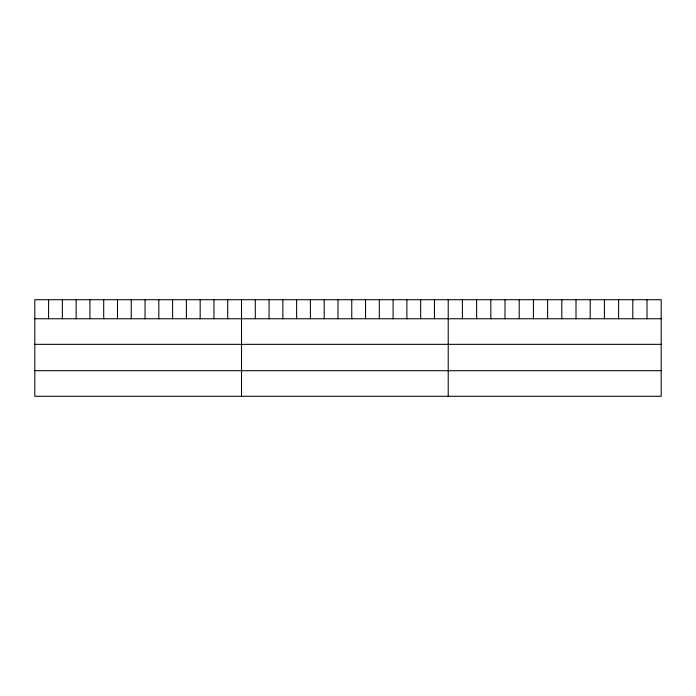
<?xml version="1.0" encoding="UTF-8"?>
<svg xmlns="http://www.w3.org/2000/svg" width="696" height="696" viewBox="0 0 696 696"><rect width="100%" height="100%" fill="white"/><g stroke="black" fill="none" stroke-linecap="round" stroke-linejoin="round"><path stroke-width="1.04" d="M661.2 318.759L661.2 396.294L34.8 396.294L34.8 299.706L661.2 299.706L661.2 318.759L34.8 318.759M34.8 344.346L661.2 344.346M34.8 370.707L661.2 370.707M647.002 299.706L647.002 318.759M632.803 299.706L632.803 318.759M618.605 299.706L618.605 318.759M604.406 299.706L604.406 318.759M590.208 299.706L590.208 318.759M576.01 299.706L576.01 318.759M561.811 299.706L561.811 318.759M547.613 299.706L547.613 318.759M533.414 299.706L533.414 318.759M519.216 299.706L519.216 318.759M505.018 299.706L505.018 318.759M490.819 299.706L490.819 318.759M476.621 299.706L476.621 318.759M462.422 299.706L462.422 318.759M448.224 299.706L448.224 396.294M434.443 299.706L434.443 318.759M420.662 299.706L420.662 318.759M406.882 299.706L406.882 318.759M393.101 299.706L393.101 318.759M379.32 299.706L379.32 318.759M365.539 299.706L365.539 318.759M351.758 299.706L351.758 318.759M337.978 299.706L337.978 318.759M324.197 299.706L324.197 318.759M310.416 299.706L310.416 318.759M296.635 299.706L296.635 318.759M282.854 299.706L282.854 318.759M269.074 299.706L269.074 318.759M255.293 299.706L255.293 318.759M241.512 299.706L241.512 396.294M227.731 299.706L227.731 318.759M213.95 299.706L213.95 318.759M200.17 299.706L200.17 318.759M186.389 299.706L186.389 318.759M172.608 299.706L172.608 318.759M158.827 299.706L158.827 318.759M145.046 299.706L145.046 318.759M131.266 299.706L131.266 318.759M117.485 299.706L117.485 318.759M103.704 299.706L103.704 318.759M89.923 299.706L89.923 318.759M76.142 299.706L76.142 318.759M62.362 299.706L62.362 318.759M48.581 299.706L48.581 318.759"/></g></svg>
